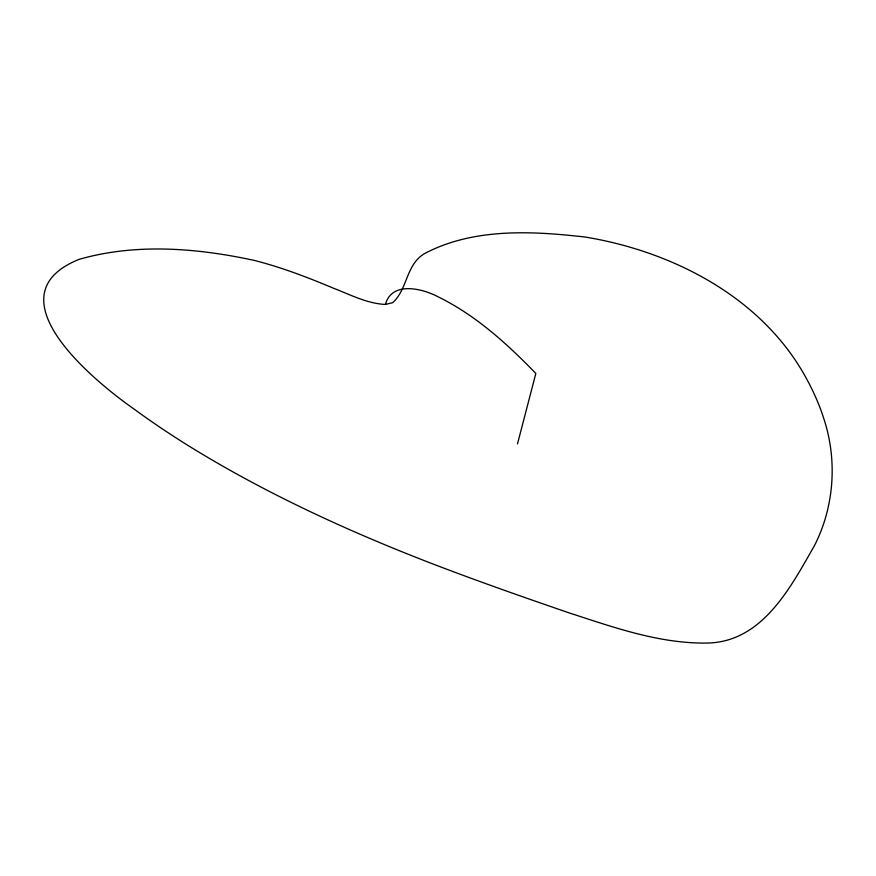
<?xml version="1.0" encoding="UTF-8"?>
<svg xmlns="http://www.w3.org/2000/svg" width="876" height="876" viewBox="0 0 876 876"><rect width="100%" height="100%" fill="white"/><g stroke="black" fill="none" stroke-linecap="round" stroke-linejoin="round"><path stroke-width="1.31" d="M517.497 443.88L535.838 373.45C506.908 343.567 475.361 314.955 437.671 296.592C421.86 288.324 391.791 281.076 385.418 304.443C367.154 303.567 350.575 294.807 333.811 288.368C307.783 277.407 281.338 267.235 253.898 260.325C196.826 248.007 135.9 243.035 79.125 259.351C-10.621 295.497 93.874 380.918 133.842 408.917A682.459 299.165 14.6 0 0 190.015 446.716C265.724 493.363 346.841 530.615 429.656 562.71C475.756 580.47 522.381 596.819 569.104 612.872C613.539 627.293 658.851 643.542 706.165 643.072C762 642.776 790.294 587.851 814.384 545.759C834.313 506.854 837.511 460.228 823.867 418.772A682.459 299.165 14.6 0 0 806.818 379.253C763.16 298.037 673.524 251.521 585.168 237.046C532.433 231.001 474.77 227.859 426.174 252.726C405.796 263.03 407.997 289.168 392.667 302.702L385.418 304.443"/></g></svg>
